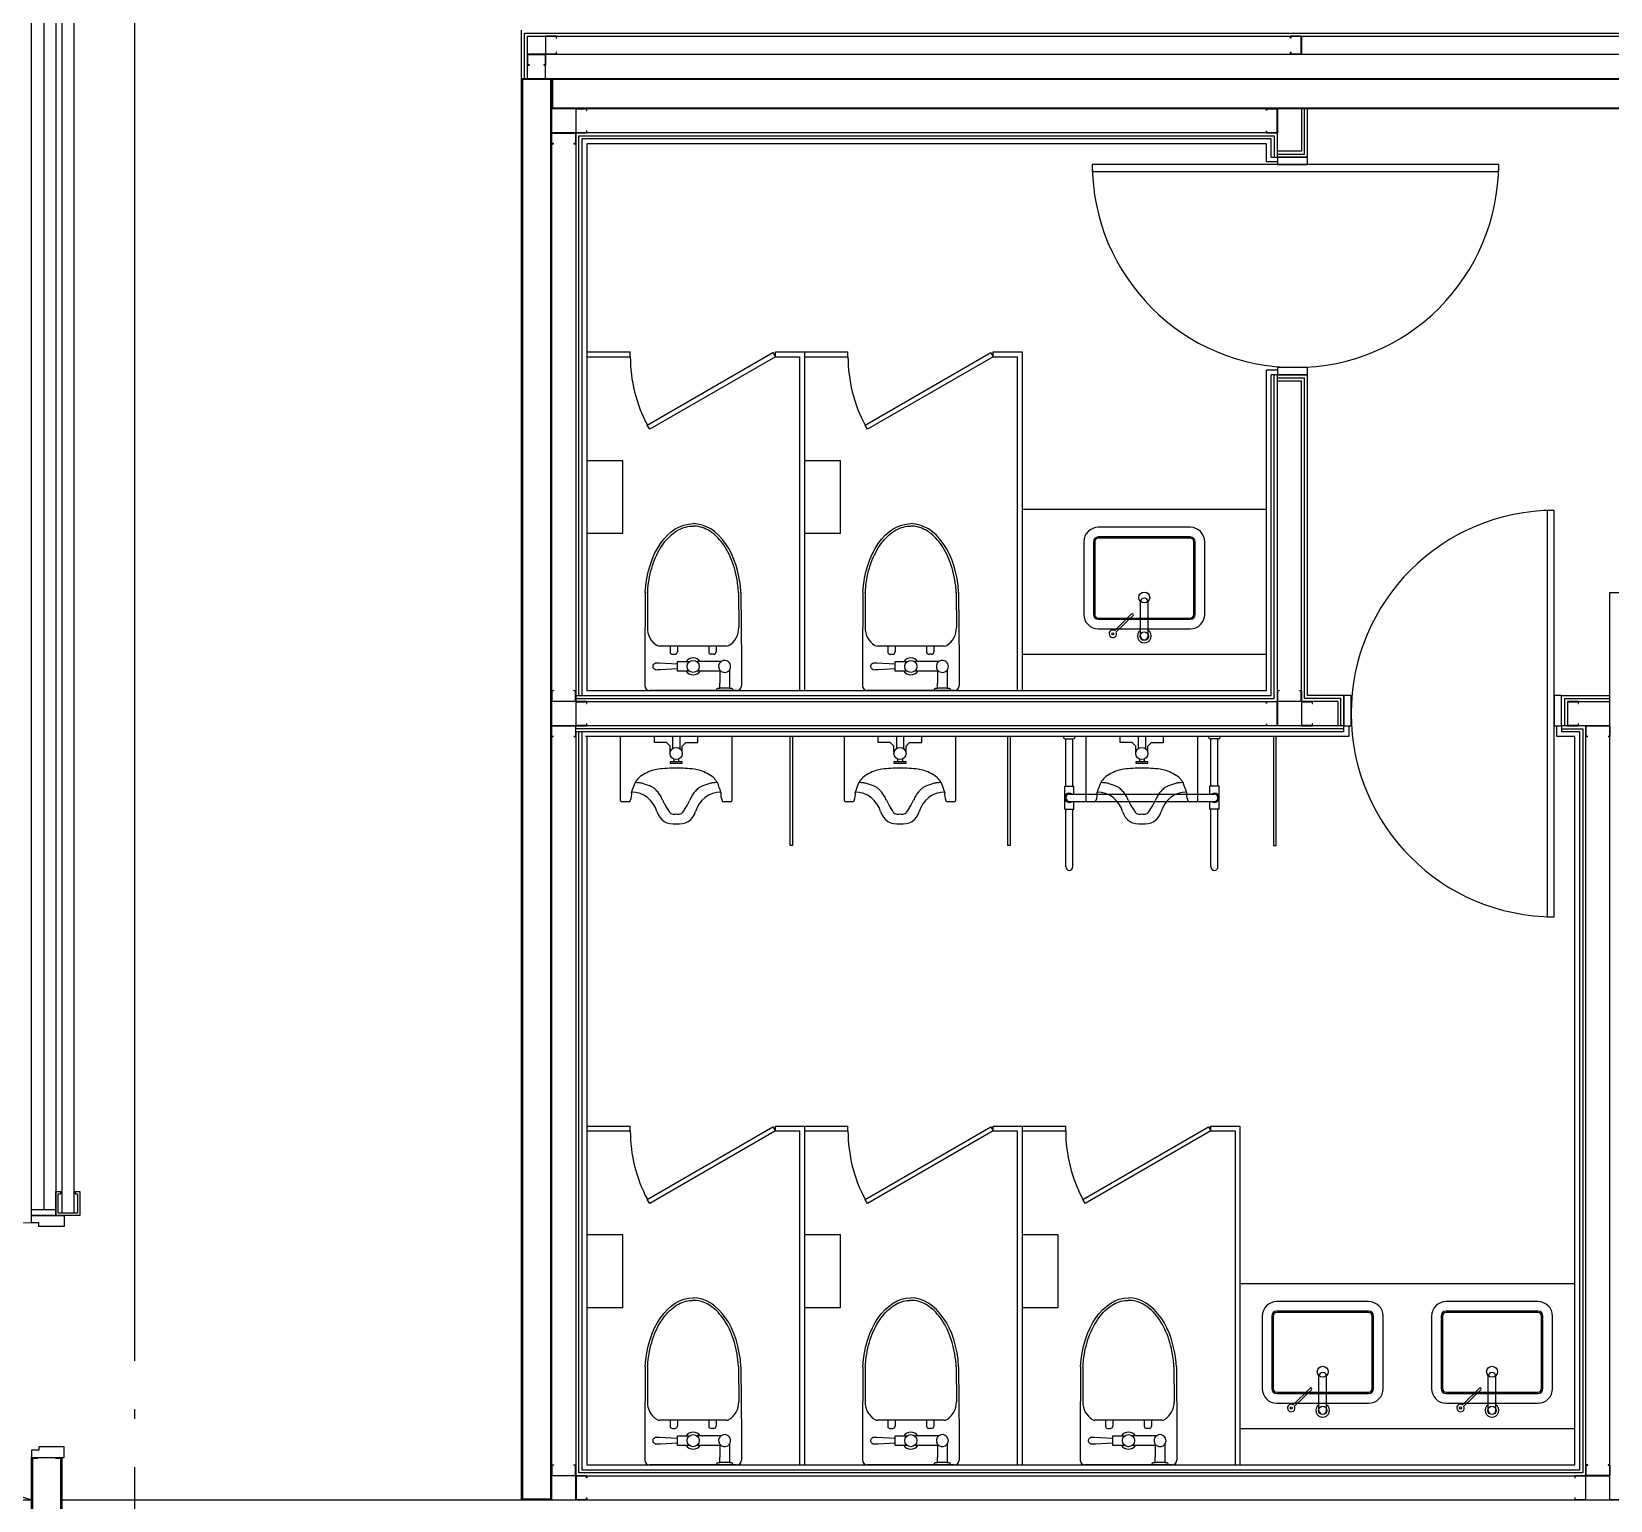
# Model space of a CAD drawing. Header units: millimetres. Extents: x -168200 to 672800, y -7409 to 118800.
# Drawn here: x 259275 to 265802, y 56323 to 62394 of the extents above; entities that cross this region are included whole.
import ezdxf

# ---------------------------------------------------------------- set-up
doc = ezdxf.new("R2010")
doc.units = ezdxf.units.MM
doc.header["$LTSCALE"] = 200
doc.linetypes.add('CEN-GAUN', pattern=[32.2, 30, -1, 0.2, -1])
doc.layers.add('1 BA', color=9, linetype='Continuous')
doc.layers.add('1 CEN', color=15, linetype='CEN-GAUN')

msp = doc.modelspace()

# ---------------------------------------------------------------- linework, layer by layer
at = {"layer": '1 BA'}
for p, q in [((259275, 57500), (259275, 65400)), ((259325, 65350), (259325, 57525)), ((259375, 65400), (259375, 57500)), ((259400, 65385), (259400, 57515)), ((259450, 65385), (259450, 57515)), ((261300, 62200), (261300, 62400)), ((261312.5, 62200), (261312.5, 62387.5)), ((261312.5, 62387.5), (267267.5, 62387.5)), ((261325, 62200), (261325, 62375)), ((261325, 62375), (267255, 62375)), ((261300, 56325), (261300, 62200)), ((261300, 62200), (261425, 62200)), ((261421, 62196), (261304, 62196)), ((261304, 62196), (261304, 56329)), ((261421, 56329), (261421, 62196)), ((261425, 62075), (261425, 62200)), ((261425, 62200), (268075, 62200)), ((261425, 62200), (261425, 56325)), ((261425, 62137.5), (261429, 62137.5)), ((261429, 62137.5), (261425, 62137.5)), ((268071, 62196), (261429, 62196)), ((261429, 62196), (261429, 62137.5)), ((261429, 62137.5), (261429, 62079)), ((268075, 62075), (261425, 62075)), ((261429, 62079), (268071, 62079)), ((264525, 62075), (264525, 61900)), ((264537.5, 61887.5), (264537.5, 62075)), ((264550, 61875), (264550, 62075)), ((264425, 61975), (261525, 61975)), ((261525, 61975), (261525, 59625)), ((261537.5, 59650), (261537.5, 61962.5)), ((261537.5, 61962.5), (264412.5, 61962.5)), ((264400, 61950), (261550, 61950)), ((261550, 61950), (261550, 59650)), ((264400, 61875), (264400, 61950)), ((264412.5, 61962.5), (264412.5, 61875)), ((264425, 61875), (264425, 61975)), ((264380, 61930), (261570, 61930)), ((261570, 61930), (261570, 59670)), ((264380, 61855), (264380, 61930)), ((264525, 61900), (264425, 61900)), ((264425, 61887.5), (264537.5, 61887.5)), ((265340, 61845), (263660, 61845)), ((263660, 61845), (263660, 61815)), ((263660, 61815), (265340, 61815)), ((264425, 61855), (264380, 61855)), ((264400, 61875), (264550, 61875)), ((264425, 61875), (264425, 61845)), ((264550, 61875), (264425, 61875)), ((264425, 61845), (264550, 61845)), ((264550, 61845), (264550, 61875)), ((265340, 61815), (265340, 61845)), ((261570, 61070), (261750, 61070)), ((261570, 61050), (261750, 61050)), ((261750, 61050), (261750, 61070)), ((261820.4, 60767.3), (262340, 61067.3)), ((262350, 61050), (261830.4, 60750)), ((262340, 61067.3), (262350, 61050)), ((262350, 61050), (262350, 61070)), ((262350, 61070), (262470, 61070)), ((262350, 61050), (262450, 61050)), ((262450, 61050), (262450, 59670)), ((262450, 61050), (262450, 59670)), ((262470, 61070), (262470, 59670)), ((262470, 61070), (262650, 61070)), ((262470, 61050), (262470, 59670)), ((262470, 61050), (262650, 61050)), ((262650, 61050), (262650, 61070)), ((262720.4, 60767.3), (263240, 61067.3)), ((263250, 61050), (262730.4, 60750)), ((263240, 61067.3), (263250, 61050)), ((263250, 61050), (263250, 61070)), ((263250, 61070), (263370, 61070)), ((263250, 61050), (263350, 61050)), ((263350, 61050), (263350, 59670)), ((263370, 61070), (263370, 59670)), ((264380, 59670), (264380, 60995)), ((264425, 60995), (264380, 60995)), ((264550, 60975), (264400, 60975)), ((264400, 59650), (264400, 60975)), ((264412.5, 59637.5), (264412.5, 60975)), ((264425, 61005), (264425, 60975)), ((264550, 61005), (264425, 61005)), ((264425, 60975), (264550, 60975)), ((264425, 59625), (264425, 60975)), ((264425, 60962.5), (264537.5, 60962.5)), ((264537.5, 59637.5), (264537.5, 60962.5)), ((264550, 60975), (264550, 61005)), ((264550, 59650), (264550, 60975)), ((264425, 60950), (264525, 60950)), ((264525, 59625), (264525, 60950)), ((261830.4, 60750), (261820.4, 60767.3)), ((262730.4, 60750), (262720.4, 60767.3)), ((261719, 60620), (261570, 60620)), ((261719, 60320), (261719, 60620)), ((262619, 60620), (262470, 60620)), ((262619, 60320), (262619, 60620)), ((263370, 60420), (264380, 60420)), ((265570, 60415), (265540, 60415)), ((265540, 60415), (265540, 58735)), ((265570, 58735), (265570, 60415)), ((261570, 60320), (261719, 60320)), ((262470, 60320), (262619, 60320)), ((264065, 60345), (263685, 60345)), ((263625, 60285), (263625, 59985)), ((263665, 60285), (263665, 59985)), ((263670, 60285), (263670, 59985)), ((264065, 60305), (263685, 60305)), ((264065, 60300), (263685, 60300)), ((264080, 59985), (264080, 60285)), ((264085, 59985), (264085, 60285)), ((264125, 59985), (264125, 60285)), ((261811.6, 60075), (261809.6, 59788)), ((261821.6, 60074.9), (261820.8, 59930.4)), ((262197.6, 60074.9), (262198.4, 59930.4)), ((262207.6, 60075), (262209.6, 59788)), ((262711.6, 60075), (262709.6, 59788)), ((262721.6, 60074.9), (262720.8, 59930.4)), ((263097.6, 60074.9), (263098.4, 59930.4)), ((263107.6, 60075), (263109.6, 59788)), ((265800, 56325), (265800, 60075)), ((265800, 60075), (265925, 60075)), ((263752.8, 59918.5), (263822.8, 59986.6)), ((263859.4, 59895), (263859.4, 60036.3)), ((263890.6, 59895), (263890.6, 60036.3)), ((263685, 59970), (264065, 59970)), ((263685, 59965), (264065, 59965)), ((263685, 59925), (264065, 59925)), ((263758.8, 59912.4), (263828.8, 59980.4)), ((262147.8, 59854), (261872.2, 59854)), ((261914.6, 59854), (261914.6, 59830.3)), ((261944.6, 59854), (261944.6, 59830.3)), ((262074.6, 59854), (262074.6, 59830.3)), ((262104.6, 59854), (262104.6, 59830.3)), ((263047.8, 59854), (262772.2, 59854)), ((262814.6, 59854), (262814.6, 59830.3)), ((262844.6, 59854), (262844.6, 59830.3)), ((262974.6, 59854), (262974.6, 59830.3)), ((263004.6, 59854), (263004.6, 59830.3)), ((261809.6, 59788), (261809.6, 59690)), ((261924.6, 59820.3), (261934.6, 59820.3)), ((261945, 59750), (261945, 59790)), ((261945, 59790), (261995, 59790)), ((262125, 59790), (262025, 59790)), ((262094.6, 59820.3), (262084.6, 59820.3)), ((262209.6, 59788), (262209.6, 59690)), ((262709.6, 59788), (262709.6, 59690)), ((262824.6, 59820.3), (262834.6, 59820.3)), ((262845, 59750), (262845, 59790)), ((262845, 59790), (262895, 59790)), ((263025, 59790), (262925, 59790)), ((262994.6, 59820.3), (262984.6, 59820.3)), ((263109.6, 59788), (263109.6, 59690)), ((263370, 59820), (264380, 59820)), ((261844.1, 59771), (261844.4, 59773.2)), ((261844.1, 59770), (261844.1, 59771)), ((261844.1, 59769), (261844.1, 59770)), ((261844.4, 59766.8), (261844.1, 59769)), ((261844.4, 59773.2), (261845.3, 59775.8)), ((261845.3, 59764.2), (261844.4, 59766.8)), ((261845.3, 59775.8), (261847, 59778.9)), ((261847, 59761.1), (261845.3, 59764.2)), ((261847, 59778.9), (261850, 59781.9)), ((261850, 59758.1), (261847, 59761.1)), ((261850, 59781.9), (261854, 59784.1)), ((261854, 59755.9), (261850, 59758.1)), ((261854, 59784.1), (261858.3, 59785)), ((261858.3, 59755), (261854, 59755.9)), ((261858.3, 59785), (261862.6, 59784.8)), ((261862.6, 59755.2), (261858.3, 59755)), ((261862.6, 59784.8), (261866.2, 59784.6)), ((261866.2, 59755.4), (261862.6, 59755.2)), ((261866.2, 59784.6), (261869.2, 59784.5)), ((261869.2, 59755.5), (261866.2, 59755.4)), ((261869.2, 59784.5), (261945, 59780)), ((261874.4, 59755.8), (261869.2, 59755.5)), ((261945, 59760), (261874.4, 59755.8)), ((261995, 59750), (261945, 59750)), ((262125, 59750), (262025, 59750)), ((262120, 59755), (262120, 59701.3)), ((262160, 59755), (262160, 59680)), ((262744.1, 59771), (262744.4, 59773.2)), ((262744.1, 59770), (262744.1, 59771)), ((262744.1, 59769), (262744.1, 59770)), ((262744.4, 59766.8), (262744.1, 59769)), ((262744.4, 59773.2), (262745.3, 59775.8)), ((262745.3, 59764.2), (262744.4, 59766.8)), ((262745.3, 59775.8), (262747, 59778.9)), ((262747, 59761.1), (262745.3, 59764.2)), ((262747, 59778.9), (262750, 59781.9)), ((262750, 59758.1), (262747, 59761.1)), ((262750, 59781.9), (262754, 59784.1)), ((262754, 59755.9), (262750, 59758.1)), ((262754, 59784.1), (262758.3, 59785)), ((262758.3, 59755), (262754, 59755.9)), ((262758.3, 59785), (262762.6, 59784.8)), ((262762.6, 59755.2), (262758.3, 59755)), ((262762.6, 59784.8), (262766.2, 59784.6)), ((262766.2, 59755.4), (262762.6, 59755.2)), ((262766.2, 59784.6), (262769.2, 59784.5)), ((262769.2, 59755.5), (262766.2, 59755.4)), ((262769.2, 59784.5), (262845, 59780)), ((262774.4, 59755.8), (262769.2, 59755.5)), ((262845, 59760), (262774.4, 59755.8)), ((262895, 59750), (262845, 59750)), ((263025, 59750), (262925, 59750)), ((263020, 59755), (263020, 59701.3)), ((263060, 59755), (263060, 59680)), ((261570, 59670), (264380, 59670)), ((262189.6, 59670), (261829.6, 59670)), ((262105, 59670), (262110, 59680)), ((262110, 59680), (262120, 59680)), ((262120, 59680), (262120, 59701.3)), ((262160, 59680), (262120, 59680)), ((262160, 59680), (262170, 59680)), ((262170, 59680), (262175, 59670)), ((263089.6, 59670), (262729.6, 59670)), ((263005, 59670), (263010, 59680)), ((263010, 59680), (263020, 59680)), ((263020, 59680), (263020, 59701.3)), ((263060, 59680), (263020, 59680)), ((263060, 59680), (263070, 59680)), ((263070, 59680), (263075, 59670)), ((261525, 59650), (264400, 59650)), ((261525, 59637.5), (264412.5, 59637.5)), ((261525, 59625), (264425, 59625)), ((264675, 59625), (264525, 59625)), ((264687.5, 59637.5), (264537.5, 59637.5)), ((264700, 59650), (264550, 59650)), ((264675, 59625), (264675, 59525)), ((264687.5, 59525), (264687.5, 59637.5)), ((264730, 59650), (264700, 59650)), ((264700, 59650), (264700, 59525)), ((264700, 59500), (264700, 59650)), ((264730, 59525), (264730, 59650)), ((265600, 59650), (265570, 59650)), ((265570, 59650), (265570, 59525)), ((265600, 59650), (265800, 59650)), ((265600, 59525), (265600, 59650)), ((265612.5, 59637.5), (265800, 59637.5)), ((265612.5, 59637.5), (265612.5, 59525)), ((265625, 59625), (265800, 59625)), ((265625, 59625), (265625, 59525)), ((264700, 59525), (261525, 59525)), ((264700, 59512.5), (261525, 59512.5)), ((264700, 59500), (261525, 59500)), ((261525, 59500), (261525, 56425)), ((261537.5, 56437.5), (261537.5, 59500)), ((261550, 59500), (261550, 56450)), ((264720, 59480), (261565, 59480)), ((261570, 59480), (261570, 56470)), ((261710, 59215), (261710, 59480)), ((261850, 59455), (261850, 59480)), ((261925, 59480), (261925, 59430)), ((261955, 59480), (261955, 59430)), ((262030, 59455), (262030, 59480)), ((262170, 59480), (262170, 59215)), ((262410.4, 59030), (262410.4, 59480)), ((262410.4, 59030), (262410.4, 59480)), ((262420.4, 59480), (262420.4, 59030)), ((262420.4, 59480), (262420.4, 59030)), ((262635, 59215), (262635, 59480)), ((262775, 59455), (262775, 59480)), ((262850, 59480), (262850, 59430)), ((262880, 59480), (262880, 59430)), ((262955, 59455), (262955, 59480)), ((263095, 59480), (263095, 59215)), ((263310.4, 59030), (263310.4, 59480)), ((263320.4, 59480), (263320.4, 59030)), ((263540.8, 59478.1), (263540.8, 59480)), ((263548.4, 59470.5), (263581.6, 59470.5)), ((263550.3, 59274.6), (263550.3, 59470.5)), ((263579.7, 59274.6), (263579.7, 59470.5)), ((263589.2, 59478.1), (263589.2, 59480)), ((263635, 59215), (263635, 59480)), ((263775, 59455), (263775, 59480)), ((263850, 59480), (263850, 59430)), ((263880, 59480), (263880, 59430)), ((263955, 59455), (263955, 59480)), ((264095, 59480), (264095, 59215)), ((264140.8, 59478.1), (264140.8, 59480)), ((264181.6, 59470.5), (264148.4, 59470.5)), ((264150.3, 59274.6), (264150.3, 59470.5)), ((264179.7, 59274.6), (264179.7, 59470.5)), ((264189.2, 59478.1), (264189.2, 59480)), ((264419.6, 59480), (264409.6, 59480)), ((264409.6, 59480), (264409.6, 59030)), ((264419.6, 59030), (264419.6, 59480)), ((264700, 59525), (264730, 59525)), ((264720, 59525), (264720, 59480)), ((265570, 59525), (265600, 59525)), ((265580, 59480), (265580, 59525)), ((265655, 59480), (265580, 59480)), ((265600, 59525), (265600, 59500)), ((265700, 59525), (265600, 59525)), ((265600, 59512.5), (265687.5, 59512.5)), ((265675, 59500), (265600, 59500)), ((265655, 56470), (265655, 59480)), ((265675, 56450), (265675, 59500)), ((265687.5, 59512.5), (265687.5, 56437.5)), ((265700, 56425), (265700, 59525)), ((261900, 59455), (261850, 59455)), ((261915, 59440), (261900, 59455)), ((261915, 59415), (261915, 59440)), ((261965, 59440), (261980, 59455)), ((261965, 59415), (261965, 59440)), ((261980, 59455), (262030, 59455)), ((262825, 59455), (262775, 59455)), ((262840, 59440), (262825, 59455)), ((262840, 59415), (262840, 59440)), ((262890, 59440), (262905, 59455)), ((262890, 59415), (262890, 59440)), ((262905, 59455), (262955, 59455)), ((263825, 59455), (263775, 59455)), ((263840, 59440), (263825, 59455)), ((263840, 59415), (263840, 59440)), ((263890, 59440), (263905, 59455)), ((263890, 59415), (263890, 59440)), ((263905, 59455), (263955, 59455)), ((261965, 59375), (261915, 59375)), ((261915, 59375), (261915, 59370)), ((261915, 59370), (261965, 59370)), ((261930, 59385), (261930, 59375)), ((261950, 59385), (261950, 59375)), ((261965, 59370), (261965, 59375)), ((262890, 59375), (262840, 59375)), ((262840, 59375), (262840, 59370)), ((262840, 59370), (262890, 59370)), ((262855, 59385), (262855, 59375)), ((262875, 59385), (262875, 59375)), ((262890, 59370), (262890, 59375)), ((263890, 59375), (263840, 59375)), ((263840, 59375), (263840, 59370)), ((263840, 59370), (263890, 59370)), ((263855, 59385), (263855, 59375)), ((263875, 59385), (263875, 59375)), ((263890, 59370), (263890, 59375)), ((263546, 59179.5), (263546, 59274.6)), ((263546, 59274.6), (263584, 59274.6)), ((263584, 59241.8), (263584, 59274.6)), ((264146, 59241.8), (264146, 59274.6)), ((264184, 59274.6), (264146, 59274.6)), ((264184, 59179.5), (264184, 59274.6)), ((261745, 59210), (261715, 59210)), ((262165, 59210), (262135, 59210)), ((262670, 59210), (262640, 59210)), ((263090, 59210), (263060, 59210)), ((263565, 59241.8), (264165, 59241.8)), ((263565, 59212.3), (264165, 59212.3)), ((263584, 59179.5), (263584, 59212.3)), ((263670, 59210), (263640, 59210)), ((264090, 59210), (264060, 59210)), ((264146, 59179.5), (264146, 59212.3)), ((263546, 59179.5), (263584, 59179.5)), ((263550.3, 58941.8), (263550.3, 59179.5)), ((263579.7, 58941.8), (263579.7, 59179.5)), ((264184, 59179.5), (264146, 59179.5)), ((264150.3, 58941.8), (264150.3, 59179.5)), ((264179.7, 58941.8), (264179.7, 59179.5)), ((262420.4, 59030), (262410.4, 59030)), ((262420.4, 59030), (262410.4, 59030)), ((263320.4, 59030), (263310.4, 59030)), ((264409.6, 59030), (264419.6, 59030)), ((265540, 58735), (265570, 58735)), ((261570, 57870), (261750, 57870)), ((261570, 57850), (261750, 57850)), ((261750, 57850), (261750, 57870)), ((261820.4, 57567.3), (262340, 57867.3)), ((262350, 57850), (261830.4, 57550)), ((262340, 57867.3), (262350, 57850)), ((262350, 57850), (262350, 57870)), ((262350, 57870), (262470, 57870)), ((262350, 57850), (262450, 57850)), ((262450, 57850), (262450, 56470)), ((262450, 57850), (262450, 56470)), ((262470, 57870), (262650, 57870)), ((262470, 57870), (262470, 56470)), ((262470, 57850), (262470, 56470)), ((262470, 57850), (262650, 57850)), ((262650, 57850), (262650, 57870)), ((262720.4, 57567.3), (263240, 57867.3)), ((263250, 57850), (262730.4, 57550)), ((263240, 57867.3), (263250, 57850)), ((263250, 57850), (263250, 57870)), ((263250, 57870), (263370, 57870)), ((263250, 57850), (263350, 57850)), ((263350, 57850), (263350, 56470)), ((263350, 57850), (263350, 56470)), ((263370, 57870), (263370, 56470)), ((263370, 57870), (263550, 57870)), ((263370, 57850), (263370, 56470)), ((263370, 57850), (263550, 57850)), ((263550, 57850), (263550, 57870)), ((263620.4, 57567.3), (264140, 57867.3)), ((264150, 57850), (263630.4, 57550)), ((264140, 57867.3), (264150, 57850)), ((264150, 57850), (264150, 57870)), ((264150, 57870), (264270, 57870)), ((264150, 57850), (264250, 57850)), ((264250, 57850), (264250, 56470)), ((264270, 57870), (264270, 56470)), ((259275, 57525), (259375, 57525)), ((259275, 57500), (259275, 57525)), ((259375, 57525), (259375, 57500)), ((261830.4, 57550), (261820.4, 57567.3)), ((262730.4, 57550), (262720.4, 57567.3)), ((263630.4, 57550), (263620.4, 57567.3)), ((259275, 57470), (259275, 57500)), ((259275, 57500), (259410, 57500)), ((259375, 57500), (259275, 57500)), ((259375, 57500), (259275, 57500)), ((259305, 57470), (259275, 57470)), ((259305, 57455), (259305, 57470)), ((259410, 57455), (259305, 57455)), ((259410, 57500), (259410, 57455)), ((259410, 57455), (259410, 57455)), ((259410, 57455), (259410, 57455)), ((261719, 57420), (261570, 57420)), ((261719, 57120), (261719, 57420)), ((262619, 57420), (262470, 57420)), ((262619, 57120), (262619, 57420)), ((263519, 57420), (263370, 57420)), ((263519, 57120), (263519, 57420)), ((264270, 57220), (265655, 57220)), ((261570, 57120), (261719, 57120)), ((262470, 57120), (262619, 57120)), ((263370, 57120), (263519, 57120)), ((264802.5, 57145), (264422.5, 57145)), ((265502.5, 57145), (265122.5, 57145)), ((264362.5, 57085), (264362.5, 56785)), ((264402.5, 57085), (264402.5, 56785)), ((264407.5, 57085), (264407.5, 56785)), ((264802.5, 57105), (264422.5, 57105)), ((264802.5, 57100), (264422.5, 57100)), ((264817.5, 56785), (264817.5, 57085)), ((264822.5, 56785), (264822.5, 57085)), ((264862.5, 56785), (264862.5, 57085)), ((265062.5, 57085), (265062.5, 56785)), ((265102.5, 57085), (265102.5, 56785)), ((265107.5, 57085), (265107.5, 56785)), ((265502.5, 57105), (265122.5, 57105)), ((265502.5, 57100), (265122.5, 57100)), ((265517.5, 56785), (265517.5, 57085)), ((265522.5, 56785), (265522.5, 57085)), ((265562.5, 56785), (265562.5, 57085)), ((261811.6, 56875), (261809.6, 56588)), ((261821.6, 56874.9), (261820.8, 56730.4)), ((262197.6, 56874.9), (262198.4, 56730.4)), ((262207.6, 56875), (262209.6, 56588)), ((262711.6, 56875), (262709.6, 56588)), ((262721.6, 56874.9), (262720.8, 56730.4)), ((263097.6, 56874.9), (263098.4, 56730.4)), ((263107.6, 56875), (263109.6, 56588)), ((263611.6, 56875), (263609.6, 56588)), ((263621.6, 56874.9), (263620.8, 56730.4)), ((263997.6, 56874.9), (263998.4, 56730.4)), ((264007.6, 56875), (264009.6, 56588)), ((264490.3, 56718.5), (264560.3, 56786.6)), ((264596.9, 56695), (264596.9, 56836.3)), ((264628.1, 56695), (264628.1, 56836.3)), ((265190.3, 56718.5), (265260.3, 56786.6)), ((265296.9, 56695), (265296.9, 56836.3)), ((265328.1, 56695), (265328.1, 56836.3)), ((264422.5, 56770), (264802.5, 56770)), ((264422.5, 56765), (264802.5, 56765)), ((264422.5, 56725), (264802.5, 56725)), ((264496.3, 56712.4), (264566.3, 56780.4)), ((265122.5, 56770), (265502.5, 56770)), ((265122.5, 56765), (265502.5, 56765)), ((265122.5, 56725), (265502.5, 56725)), ((265196.3, 56712.4), (265266.3, 56780.4)), ((262147.8, 56654), (261872.2, 56654)), ((261914.6, 56654), (261914.6, 56630.3)), ((261924.6, 56620.3), (261934.6, 56620.3)), ((261944.6, 56654), (261944.6, 56630.3)), ((261945, 56550), (261945, 56590)), ((261945, 56590), (261995, 56590)), ((262125, 56590), (262025, 56590)), ((262074.6, 56654), (262074.6, 56630.3)), ((262094.6, 56620.3), (262084.6, 56620.3)), ((262104.6, 56654), (262104.6, 56630.3)), ((263047.8, 56654), (262772.2, 56654)), ((262814.6, 56654), (262814.6, 56630.3)), ((262824.6, 56620.3), (262834.6, 56620.3)), ((262844.6, 56654), (262844.6, 56630.3)), ((262845, 56550), (262845, 56590)), ((262845, 56590), (262895, 56590)), ((263025, 56590), (262925, 56590)), ((262974.6, 56654), (262974.6, 56630.3)), ((262994.6, 56620.3), (262984.6, 56620.3)), ((263004.6, 56654), (263004.6, 56630.3)), ((263947.8, 56654), (263672.2, 56654)), ((263714.6, 56654), (263714.6, 56630.3)), ((263724.6, 56620.3), (263734.6, 56620.3)), ((263744.6, 56654), (263744.6, 56630.3)), ((263745, 56550), (263745, 56590)), ((263745, 56590), (263795, 56590)), ((263925, 56590), (263825, 56590)), ((263874.6, 56654), (263874.6, 56630.3)), ((263894.6, 56620.3), (263884.6, 56620.3)), ((263904.6, 56654), (263904.6, 56630.3)), ((264270, 56620), (265655, 56620)), ((259305, 56530), (259275, 56530)), ((259275, 56530), (259275, 56500)), ((259410, 56545), (259305, 56545)), ((259305, 56545), (259305, 56530)), ((259410, 56500), (259410, 56545)), ((259410, 56545), (259410, 56545)), ((259410, 56545), (259410, 56545)), ((261809.6, 56588), (261809.6, 56490)), ((261844.1, 56571), (261844.4, 56573.2)), ((261844.1, 56570), (261844.1, 56571)), ((261844.1, 56569), (261844.1, 56570)), ((261844.4, 56566.8), (261844.1, 56569)), ((261844.4, 56573.2), (261845.3, 56575.8)), ((261845.3, 56564.2), (261844.4, 56566.8)), ((261845.3, 56575.8), (261847, 56578.9)), ((261847, 56561.1), (261845.3, 56564.2)), ((261847, 56578.9), (261850, 56581.9)), ((261850, 56558.1), (261847, 56561.1)), ((261850, 56581.9), (261854, 56584.1)), ((261854, 56555.9), (261850, 56558.1)), ((261854, 56584.1), (261858.3, 56585)), ((261858.3, 56555), (261854, 56555.9)), ((261858.3, 56585), (261862.6, 56584.8)), ((261862.6, 56555.2), (261858.3, 56555)), ((261862.6, 56584.8), (261866.2, 56584.6)), ((261866.2, 56555.4), (261862.6, 56555.2)), ((261866.2, 56584.6), (261869.2, 56584.5)), ((261869.2, 56555.5), (261866.2, 56555.4)), ((261869.2, 56584.5), (261945, 56580)), ((261874.4, 56555.8), (261869.2, 56555.5)), ((261945, 56560), (261874.4, 56555.8)), ((261995, 56550), (261945, 56550)), ((262125, 56550), (262025, 56550)), ((262120, 56555), (262120, 56501.3)), ((262160, 56555), (262160, 56480)), ((262209.6, 56588), (262209.6, 56490)), ((262709.6, 56588), (262709.6, 56490)), ((262744.1, 56571), (262744.4, 56573.2)), ((262744.1, 56570), (262744.1, 56571)), ((262744.1, 56569), (262744.1, 56570)), ((262744.4, 56566.8), (262744.1, 56569)), ((262744.4, 56573.2), (262745.3, 56575.8)), ((262745.3, 56564.2), (262744.4, 56566.8)), ((262745.3, 56575.8), (262747, 56578.9)), ((262747, 56561.1), (262745.3, 56564.2)), ((262747, 56578.9), (262750, 56581.9)), ((262750, 56558.1), (262747, 56561.1)), ((262750, 56581.9), (262754, 56584.1)), ((262754, 56555.9), (262750, 56558.1)), ((262754, 56584.1), (262758.3, 56585)), ((262758.3, 56555), (262754, 56555.9)), ((262758.3, 56585), (262762.6, 56584.8)), ((262762.6, 56555.2), (262758.3, 56555)), ((262762.6, 56584.8), (262766.2, 56584.6)), ((262766.2, 56555.4), (262762.6, 56555.2)), ((262766.2, 56584.6), (262769.2, 56584.5)), ((262769.2, 56555.5), (262766.2, 56555.4)), ((262769.2, 56584.5), (262845, 56580)), ((262774.4, 56555.8), (262769.2, 56555.5)), ((262845, 56560), (262774.4, 56555.8)), ((262895, 56550), (262845, 56550)), ((263025, 56550), (262925, 56550)), ((263020, 56555), (263020, 56501.3)), ((263060, 56555), (263060, 56480)), ((263109.6, 56588), (263109.6, 56490)), ((263609.6, 56588), (263609.6, 56490)), ((263644.1, 56571), (263644.4, 56573.2)), ((263644.1, 56570), (263644.1, 56571)), ((263644.1, 56569), (263644.1, 56570)), ((263644.4, 56566.8), (263644.1, 56569)), ((263644.4, 56573.2), (263645.3, 56575.8)), ((263645.3, 56564.2), (263644.4, 56566.8)), ((263645.3, 56575.8), (263647, 56578.9)), ((263647, 56561.1), (263645.3, 56564.2)), ((263647, 56578.9), (263650, 56581.9)), ((263650, 56558.1), (263647, 56561.1)), ((263650, 56581.9), (263654, 56584.1)), ((263654, 56555.9), (263650, 56558.1)), ((263654, 56584.1), (263658.3, 56585)), ((263658.3, 56555), (263654, 56555.9)), ((263658.3, 56585), (263662.6, 56584.8)), ((263662.6, 56555.2), (263658.3, 56555)), ((263662.6, 56584.8), (263666.2, 56584.6)), ((263666.2, 56555.4), (263662.6, 56555.2)), ((263666.2, 56584.6), (263669.2, 56584.5)), ((263669.2, 56555.5), (263666.2, 56555.4)), ((263669.2, 56584.5), (263745, 56580)), ((263674.4, 56555.8), (263669.2, 56555.5)), ((263745, 56560), (263674.4, 56555.8)), ((263795, 56550), (263745, 56550)), ((263925, 56550), (263825, 56550)), ((263920, 56555), (263920, 56501.3)), ((263960, 56555), (263960, 56480)), ((264009.6, 56588), (264009.6, 56490)), ((259275, 56500), (259410, 56500)), ((259275, 56500), (259400, 56500)), ((259275, 42600), (259275, 56500)), ((259300, 56496), (259279, 56496)), ((259279, 56496), (259279, 42604)), ((259300, 56500), (259300, 56496)), ((259375, 56496), (259375, 56500)), ((259396, 56496), (259375, 56496)), ((259396, 42604), (259396, 56496)), ((259400, 56500), (259400, 42600)), ((261570, 56470), (265655, 56470)), ((262189.6, 56470), (261829.6, 56470)), ((262105, 56470), (262110, 56480)), ((262110, 56480), (262120, 56480)), ((262120, 56480), (262120, 56501.3)), ((262160, 56480), (262120, 56480)), ((262160, 56480), (262170, 56480)), ((262170, 56480), (262175, 56470)), ((263089.6, 56470), (262729.6, 56470)), ((263005, 56470), (263010, 56480)), ((263010, 56480), (263020, 56480)), ((263020, 56480), (263020, 56501.3)), ((263060, 56480), (263020, 56480)), ((263060, 56480), (263070, 56480)), ((263070, 56480), (263075, 56470)), ((263989.6, 56470), (263629.6, 56470)), ((263905, 56470), (263910, 56480)), ((263910, 56480), (263920, 56480)), ((263920, 56480), (263920, 56501.3)), ((263960, 56480), (263920, 56480)), ((263960, 56480), (263970, 56480)), ((263970, 56480), (263975, 56470)), ((261525, 56425), (265700, 56425)), ((265687.5, 56437.5), (261537.5, 56437.5)), ((261550, 56450), (265675, 56450)), ((261304, 56329), (261362.5, 56329)), ((261362.5, 56325), (261362.5, 56329)), ((261362.5, 56329), (261421, 56329)), ((261362.5, 56329), (261362.5, 56325)), ((253525, 56325), (259275, 56325)), ((259275, 56325), (259275, 56200)), ((259400, 56200), (259400, 56325)), ((259400, 56325), (268200, 56325)), ((261425, 56325), (261300, 56325)), ((265925, 56325), (265800, 56325))]:
    msp.add_line(p, q, dxfattribs=at)
at = {"layer": '1 BA', "ltscale": 0.5}
for p, q in [((259395, 57600), (259395, 57590.4)), ((259455, 57600), (259455, 57590.4))]:
    msp.add_line(p, q, dxfattribs=at)
at = {"layer": '1 BA'}
for points in [[(261444.2, 62367), (261445, 62367), (261445, 62375), (261400, 62375), (261400, 62300), (261445, 62300), (261445, 62308), (261444.2, 62308), (261444.2, 62300.8), (261400.8, 62300.8), (261400.8, 62374.2), (261444.2, 62374.2)], [(264480.8, 62367), (264480, 62367), (264480, 62375), (264525, 62375), (264525, 62300), (264480, 62300), (264480, 62308), (264480.8, 62308), (264480.8, 62300.8), (264524.2, 62300.8), (264524.2, 62374.2), (264480.8, 62374.2)], [(261392, 62255.8), (261392, 62255), (261400, 62255), (261400, 62300), (261325, 62300), (261325, 62255), (261333, 62255), (261333, 62255.8), (261325.8, 62255.8), (261325.8, 62299.2), (261399.2, 62299.2), (261399.2, 62255.8)], [(261569.2, 62067), (261570, 62067), (261570, 62075), (261525, 62075), (261525, 61975), (261570, 61975), (261570, 61983), (261569.2, 61983), (261569.2, 61975.8), (261525.8, 61975.8), (261525.8, 62074.2), (261569.2, 62074.2)], [(264380.8, 62067), (264380, 62067), (264380, 62075), (264425, 62075), (264425, 61975), (264380, 61975), (264380, 61983), (264380.8, 61983), (264380.8, 61975.8), (264424.2, 61975.8), (264424.2, 62074.2), (264380.8, 62074.2)], [(261517, 61930.8), (261517, 61930), (261525, 61930), (261525, 61975), (261425, 61975), (261425, 61930), (261433, 61930), (261433, 61930.8), (261425.8, 61930.8), (261425.8, 61974.2), (261524.2, 61974.2), (261524.2, 61930.8)], [(261517, 59669.2), (261517, 59670), (261525, 59670), (261525, 59625), (261425, 59625), (261425, 59670), (261433, 59670), (261433, 59669.2), (261425.8, 59669.2), (261425.8, 59625.8), (261524.2, 59625.8), (261524.2, 59669.2)], [(264517, 59669.2), (264517, 59670), (264525, 59670), (264525, 59625), (264425, 59625), (264425, 59670), (264433, 59670), (264433, 59669.2), (264425.8, 59669.2), (264425.8, 59625.8), (264524.2, 59625.8), (264524.2, 59669.2)], [(261569.2, 59617), (261570, 59617), (261570, 59625), (261525, 59625), (261525, 59525), (261570, 59525), (261570, 59533), (261569.2, 59533), (261569.2, 59525.8), (261525.8, 59525.8), (261525.8, 59624.2), (261569.2, 59624.2)], [(264380.8, 59617), (264380, 59617), (264380, 59625), (264425, 59625), (264425, 59525), (264380, 59525), (264380, 59533), (264380.8, 59533), (264380.8, 59525.8), (264424.2, 59525.8), (264424.2, 59624.2), (264380.8, 59624.2)], [(264569.2, 59617), (264570, 59617), (264570, 59625), (264525, 59625), (264525, 59525), (264570, 59525), (264570, 59533), (264569.2, 59533), (264569.2, 59525.8), (264525.8, 59525.8), (264525.8, 59624.2), (264569.2, 59624.2)], [(265669.2, 59617), (265670, 59617), (265670, 59625), (265625, 59625), (265625, 59525), (265670, 59525), (265670, 59533), (265669.2, 59533), (265669.2, 59525.8), (265625.8, 59525.8), (265625.8, 59624.2), (265669.2, 59624.2)], [(261517, 59480.8), (261517, 59480), (261525, 59480), (261525, 59525), (261425, 59525), (261425, 59480), (261433, 59480), (261433, 59480.8), (261425.8, 59480.8), (261425.8, 59524.2), (261524.2, 59524.2), (261524.2, 59480.8)], [(265792, 59480.8), (265792, 59480), (265800, 59480), (265800, 59525), (265700, 59525), (265700, 59480), (265708, 59480), (265708, 59480.8), (265700.8, 59480.8), (265700.8, 59524.2), (265799.2, 59524.2), (265799.2, 59480.8)], [(261517, 56469.2), (261517, 56470), (261525, 56470), (261525, 56425), (261425, 56425), (261425, 56470), (261433, 56470), (261433, 56469.2), (261425.8, 56469.2), (261425.8, 56425.8), (261524.2, 56425.8), (261524.2, 56469.2)], [(265708, 56469.2), (265708, 56470), (265700, 56470), (265700, 56425), (265800, 56425), (265800, 56470), (265792, 56470), (265792, 56469.2), (265799.2, 56469.2), (265799.2, 56425.8), (265700.8, 56425.8), (265700.8, 56469.2)], [(261569.2, 56333), (261570, 56333), (261570, 56325), (261525, 56325), (261525, 56425), (261570, 56425), (261570, 56417), (261569.2, 56417), (261569.2, 56424.2), (261525.8, 56424.2), (261525.8, 56325.8), (261569.2, 56325.8)], [(265655.8, 56333), (265655, 56333), (265655, 56325), (265700, 56325), (265700, 56425), (265655, 56425), (265655, 56417), (265655.8, 56417), (265655.8, 56424.2), (265699.2, 56424.2), (265699.2, 56325.8), (265655.8, 56325.8)]]:
    msp.add_lwpolyline(points, close=True, dxfattribs=at)
msp.add_lwpolyline([(261400, 62200), (261400, 62300), (267180, 62300), (267180, 62200)], dxfattribs=at)
at = {"layer": '1 BA', "ltscale": 0.5}
for points in [[(259455, 57600), (259475, 57600), (259475, 57500), (259375, 57500), (259375, 57600), (259395, 57600)], [(259455, 57590.4), (259465, 57590.4), (259465, 57510), (259385, 57510), (259385, 57590.4), (259395, 57590.4)]]:
    msp.add_lwpolyline(points, dxfattribs=at)
at = {"layer": '1 BA'}
for centre, radius in [((263875, 60055), 22.5), ((263745, 59905), 4.3), ((263875, 59895), 17.5), ((262010, 59770), 25), ((262910, 59770), 25), ((261940, 59410), 25), ((262865, 59410), 25), ((263865, 59410), 25), ((264612.5, 56855), 22.5), ((265312.5, 56855), 22.5), ((264482.5, 56705), 4.3), ((264612.5, 56695), 17.5), ((265182.5, 56705), 4.3), ((265312.5, 56695), 17.5), ((262010, 56570), 25), ((262910, 56570), 25), ((263810, 56570), 25)]:
    msp.add_circle(centre, radius, dxfattribs=at)
for centre, radius, start, end in [((264500.8, 61845.8), 840.8, 180.05479, 269.94521), ((264499.2, 61845.8), 840.8, 270.05479, 359.94521), ((262350.4, 61050), 600.4, 180.00321, 208.07565), ((263250.4, 61050), 600.4, 180.00321, 208.07565), ((265570.8, 59574.2), 840.8, 90.05479, 179.94521), ((263685, 60285), 60, 90, 180), ((264065, 60285), 60, 0, 90), ((263685, 60285), 20, 90, 180), ((263685, 60285), 15, 90, 180), ((264065, 60285), 20, 0, 90), ((264065, 60285), 15, 0, 90), ((263875, 60036.3), 15.6, 0, 180), ((263685, 59985), 60, 180, 270), ((263685, 59985), 20, 180, 270), ((263685, 59985), 15, 180, 270), ((263825.8, 59983.5), 4.3, 314.16055, 134.16055), ((264065, 59985), 60, 270, 0), ((264065, 59985), 20, 270, 0), ((264065, 59985), 15, 270, 0), ((261904.9, 59928.7), 84.1, 178.88523, 238.57433), ((262114.3, 59928.7), 84.1, 301.42567, 1.11477), ((262804.9, 59928.7), 84.1, 178.88523, 238.57433), ((263014.3, 59928.7), 84.1, 301.42567, 1.11477), ((263745, 59905), 15.6, 60.13898, 28.18213), ((263875, 59895), 28.1, 123.74899, 56.25101), ((261871.5, 59874), 20, 238.57433, 270), ((262147.8, 59874), 20, 270, 301.42567), ((262771.5, 59874), 20, 238.57433, 270), ((263047.8, 59874), 20, 270, 301.42567), ((263875, 59895), 15.6, 180, 0), ((261924.6, 59830.3), 10, 180, 270), ((261934.6, 59830.3), 10, 270, 0), ((262010, 59770), 35, 34.8499, 145.1501), ((262084.6, 59830.3), 10, 180, 270), ((262094.6, 59830.3), 10, 270, 0), ((262140, 59770), 25, 61.06284, 323.1301), ((262140, 59770), 25, 323.1301, 61.06284), ((262824.6, 59830.3), 10, 180, 270), ((262834.6, 59830.3), 10, 270, 0), ((262910, 59770), 35, 34.8499, 145.1501), ((262984.6, 59830.3), 10, 180, 270), ((262994.6, 59830.3), 10, 270, 0), ((263040, 59770), 25, 61.06284, 323.1301), ((263040, 59770), 25, 323.1301, 61.06284), ((262010, 59770), 35, 214.8499, 325.1501), ((262910, 59770), 35, 214.8499, 325.1501), ((261829.6, 59690), 20, 180, 270), ((262189.6, 59690), 20, 270, 0), ((262729.6, 59690), 20, 180, 270), ((263089.6, 59690), 20, 270, 0), ((265570.8, 59575.8), 840.8, 180.05479, 269.94521), ((261907.9, 59150.1), 201.6, 109.67258, 127.54834), ((262000, 58604.9), 752.4, 100.33911, 102.28076), ((261944.5, 58717.3), 632.7, 90.40882, 97.21933), ((261935.5, 58717.3), 632.7, 82.78067, 89.59118), ((261880, 58604.9), 752.4, 77.71924, 79.66089), ((261972.1, 59150.1), 201.6, 52.45166, 70.32742), ((262832.9, 59150.1), 201.6, 109.67258, 127.54834), ((262925, 58604.9), 752.4, 100.33911, 102.28076), ((262869.5, 58717.3), 632.7, 90.40882, 97.21933), ((262860.5, 58717.3), 632.7, 82.78067, 89.59118), ((262805, 58604.9), 752.4, 77.71924, 79.66089), ((262897.1, 59150.1), 201.6, 52.45166, 70.32742), ((263832.9, 59150.1), 201.6, 109.67258, 127.54834), ((263925, 58604.9), 752.4, 100.33911, 102.28076), ((263869.5, 58717.3), 632.7, 90.40882, 97.21933), ((263860.5, 58717.3), 632.7, 82.78067, 89.59118), ((263805, 58604.9), 752.4, 77.71924, 79.66089), ((263897.1, 59150.1), 201.6, 52.45166, 70.32742), ((262273.4, 59078.4), 546.1, 157.20233, 161.68558), ((261909.7, 59200.9), 165.7, 138.80345, 147.45676), ((261765.1, 59106.4), 183.7, 81.8699, 88.47836), ((261779.3, 59205.6), 83.4, 72.05908, 81.8699), ((261700.2, 58961.2), 340.4, 66.03751, 72.05908), ((261818.2, 59226.8), 49.7, 50.24461, 66.03751), ((262061.8, 59226.8), 49.7, 113.96249, 129.75539), ((262179.8, 58961.2), 340.4, 107.94092, 113.96249), ((262100.7, 59205.6), 83.4, 98.1301, 107.94092), ((262114.9, 59106.4), 183.7, 91.52164, 98.1301), ((261970.3, 59200.9), 165.7, 32.54324, 41.19655), ((261606.6, 59078.4), 546.1, 18.31442, 22.79767), ((263198.4, 59078.4), 546.1, 157.20233, 161.68558), ((262834.7, 59200.9), 165.7, 138.80345, 147.45676), ((262690.1, 59106.4), 183.7, 81.8699, 88.47836), ((262704.3, 59205.6), 83.4, 72.05908, 81.8699), ((262625.2, 58961.2), 340.4, 66.03751, 72.05908), ((262743.2, 59226.8), 49.7, 50.24461, 66.03751), ((262986.8, 59226.8), 49.7, 113.96249, 129.75539), ((263104.8, 58961.2), 340.4, 107.94092, 113.96249), ((263025.7, 59205.6), 83.4, 98.1301, 107.94092), ((263039.9, 59106.4), 183.7, 91.52164, 98.1301), ((262895.3, 59200.9), 165.7, 32.54324, 41.19655), ((262531.6, 59078.4), 546.1, 18.31442, 22.79767), ((264198.4, 59078.4), 546.1, 157.20233, 161.68558), ((263834.7, 59200.9), 165.7, 138.80345, 147.45676), ((263690.1, 59106.4), 183.7, 81.8699, 88.47836), ((263704.3, 59205.6), 83.4, 72.05908, 81.8699), ((263625.2, 58961.2), 340.4, 66.03751, 72.05908), ((263743.2, 59226.8), 49.7, 50.24461, 66.03751), ((263986.8, 59226.8), 49.7, 113.96249, 129.75539), ((264104.8, 58961.2), 340.4, 107.94092, 113.96249), ((264025.7, 59205.6), 83.4, 98.1301, 107.94092), ((264039.9, 59106.4), 183.7, 91.52164, 98.1301), ((263895.3, 59200.9), 165.7, 32.54324, 41.19655), ((263531.6, 59078.4), 546.1, 18.31442, 22.79767), ((261718.5, 59218.5), 9.24, 202.5, 247.5), ((261741.5, 59218.5), 9.24, 292.5, 337.5), ((261698.2, 59240.3), 57.6, 333.99653, 9.74326), ((261755, 59141.1), 108.9, 15.3921, 90), ((261782.5, 59183.8), 105.6, 39.80557, 50.24461), ((261775.8, 59178.2), 114.3, 29.77404, 39.80557), ((261703.8, 59137.1), 197.2, 24.00611, 29.77404), ((262167.2, 59343.4), 310, 204.00611, 208.60556), ((261712.8, 59343.4), 310, 331.39444, 335.99389), ((262176.2, 59137.1), 197.2, 150.22596, 155.99389), ((262104.2, 59178.2), 114.3, 140.19443, 150.22596), ((262097.5, 59183.8), 105.6, 129.75539, 140.19443), ((262125, 59141.1), 108.9, 90, 164.6079), ((262181.8, 59240.3), 57.6, 170.25674, 206.00347), ((262138.5, 59218.5), 9.24, 202.5, 247.5), ((262161.5, 59218.5), 9.24, 292.5, 337.5), ((262643.5, 59218.5), 9.24, 202.5, 247.5), ((262666.5, 59218.5), 9.24, 292.5, 337.5), ((262623.2, 59240.3), 57.6, 333.99653, 9.74326), ((262680, 59141.1), 108.9, 15.3921, 90), ((262707.5, 59183.8), 105.6, 39.80557, 50.24461), ((262700.8, 59178.2), 114.3, 29.77404, 39.80557), ((262628.8, 59137.1), 197.2, 24.00611, 29.77404), ((263092.2, 59343.4), 310, 204.00611, 208.60556), ((262637.8, 59343.4), 310, 331.39444, 335.99389), ((263101.2, 59137.1), 197.2, 150.22596, 155.99389), ((263029.2, 59178.2), 114.3, 140.19443, 150.22596), ((263022.5, 59183.8), 105.6, 129.75539, 140.19443), ((263050, 59141.1), 108.9, 90, 164.6079), ((263106.8, 59240.3), 57.6, 170.25674, 206.00347), ((263063.5, 59218.5), 9.24, 202.5, 247.5), ((263086.5, 59218.5), 9.24, 292.5, 337.5), ((263565, 59227), 19, 50.80503, 309.19497), ((263565, 59227), 14.7, 90, 270), ((263643.5, 59218.5), 9.24, 202.5, 247.5), ((263666.5, 59218.5), 9.24, 292.5, 337.5), ((263623.2, 59240.3), 57.6, 333.99653, 9.74326), ((263680, 59141.1), 108.9, 15.3921, 90), ((263707.5, 59183.8), 105.6, 39.80557, 50.24461), ((263700.8, 59178.2), 114.3, 29.77404, 39.80557), ((263628.8, 59137.1), 197.2, 24.00611, 29.77404), ((264092.2, 59343.4), 310, 204.00611, 208.60556), ((263637.8, 59343.4), 310, 331.39444, 335.99389), ((264101.2, 59137.1), 197.2, 150.22596, 155.99389), ((264029.2, 59178.2), 114.3, 140.19443, 150.22596), ((264022.5, 59183.8), 105.6, 129.75539, 140.19443), ((264050, 59141.1), 108.9, 90, 164.6079), ((264106.8, 59240.3), 57.6, 170.25674, 206.00347), ((264063.5, 59218.5), 9.24, 202.5, 247.5), ((264086.5, 59218.5), 9.24, 292.5, 337.5), ((264165, 59227), 19, 230.80503, 129.19497), ((264165, 59227), 14.7, 270, 90), ((261927.2, 59188.5), 69.7, 195.3921, 280.59713), ((262092.6, 59302.8), 225.1, 208.60556, 213.69007), ((262027.5, 59259.4), 146.8, 213.69007, 219.98705), ((261924.9, 59173.3), 12.9, 219.98705, 258.69007), ((261933.2, 59214.7), 55.1, 258.69007, 277.12502), ((261952.8, 59188.5), 69.7, 259.40287, 344.6079), ((261946.8, 59214.7), 55.1, 262.87498, 281.30993), ((261955.1, 59173.3), 12.9, 281.30993, 320.01295), ((261852.5, 59259.4), 146.8, 320.01295, 326.30993), ((261787.4, 59302.8), 225.1, 326.30993, 331.39444), ((262852.2, 59188.5), 69.7, 195.3921, 280.59713), ((263017.6, 59302.8), 225.1, 208.60556, 213.69007), ((262952.5, 59259.4), 146.8, 213.69007, 219.98705), ((262849.9, 59173.3), 12.9, 219.98705, 258.69007), ((262858.2, 59214.7), 55.1, 258.69007, 277.12502), ((262877.8, 59188.5), 69.7, 259.40287, 344.6079), ((262871.8, 59214.7), 55.1, 262.87498, 281.30993), ((262880.1, 59173.3), 12.9, 281.30993, 320.01295), ((262777.5, 59259.4), 146.8, 320.01295, 326.30993), ((262712.4, 59302.8), 225.1, 326.30993, 331.39444), ((263852.2, 59188.5), 69.7, 195.3921, 280.59713), ((264017.6, 59302.8), 225.1, 208.60556, 213.69007), ((263952.5, 59259.4), 146.8, 213.69007, 219.98705), ((263849.9, 59173.3), 12.9, 219.98705, 258.69007), ((263858.2, 59214.7), 55.1, 258.69007, 277.12502), ((263877.8, 59188.5), 69.7, 259.40287, 344.6079), ((263871.8, 59214.7), 55.1, 262.87498, 281.30993), ((263880.1, 59173.3), 12.9, 281.30993, 320.01295), ((263777.5, 59259.4), 146.8, 320.01295, 326.30993), ((263712.4, 59302.8), 225.1, 326.30993, 331.39444), ((263565, 58941.8), 14.7, 180, 0), ((264165, 58941.8), 14.7, 180, 0), ((262350.4, 57850), 600.4, 180.00321, 208.07565), ((263250.4, 57850), 600.4, 180.00321, 208.07565), ((264150.4, 57850), 600.4, 180.00321, 208.07565), ((259275, 56530), 940, 90, 180), ((264422.5, 57085), 60, 90, 180), ((264802.5, 57085), 60, 0, 90), ((265122.5, 57085), 60, 90, 180), ((265502.5, 57085), 60, 0, 90), ((264422.5, 57085), 20, 90, 180), ((264422.5, 57085), 15, 90, 180), ((264802.5, 57085), 20, 0, 90), ((264802.5, 57085), 15, 0, 90), ((265122.5, 57085), 20, 90, 180), ((265122.5, 57085), 15, 90, 180), ((265502.5, 57085), 20, 0, 90), ((265502.5, 57085), 15, 0, 90), ((264612.5, 56836.3), 15.6, 0, 180), ((265312.5, 56836.3), 15.6, 0, 180), ((264422.5, 56785), 60, 180, 270), ((264422.5, 56785), 20, 180, 270), ((264422.5, 56785), 15, 180, 270), ((264563.3, 56783.5), 4.3, 314.16055, 134.16055), ((264802.5, 56785), 60, 270, 0), ((264802.5, 56785), 20, 270, 0), ((264802.5, 56785), 15, 270, 0), ((265122.5, 56785), 60, 180, 270), ((265122.5, 56785), 20, 180, 270), ((265122.5, 56785), 15, 180, 270), ((265263.3, 56783.5), 4.3, 314.16055, 134.16055), ((265502.5, 56785), 60, 270, 0), ((265502.5, 56785), 20, 270, 0), ((265502.5, 56785), 15, 270, 0), ((261904.9, 56728.7), 84.1, 178.88523, 238.57433), ((262114.3, 56728.7), 84.1, 301.42567, 1.11477), ((262804.9, 56728.7), 84.1, 178.88523, 238.57433), ((263014.3, 56728.7), 84.1, 301.42567, 1.11477), ((263704.9, 56728.7), 84.1, 178.88523, 238.57433), ((263914.3, 56728.7), 84.1, 301.42567, 1.11477), ((264482.5, 56705), 15.6, 60.13898, 28.18213), ((265182.5, 56705), 15.6, 60.13898, 28.18213), ((261871.5, 56674), 20, 238.57433, 270), ((262147.8, 56674), 20, 270, 301.42567), ((262771.5, 56674), 20, 238.57433, 270), ((263047.8, 56674), 20, 270, 301.42567), ((263671.5, 56674), 20, 238.57433, 270), ((263947.8, 56674), 20, 270, 301.42567), ((264612.5, 56695), 28.1, 123.74899, 56.25101), ((264612.5, 56695), 15.6, 180, 0), ((265312.5, 56695), 28.1, 123.74899, 56.25101), ((265312.5, 56695), 15.6, 180, 0), ((261924.6, 56630.3), 10, 180, 270), ((261934.6, 56630.3), 10, 270, 0), ((262010, 56570), 35, 34.8499, 145.1501), ((262084.6, 56630.3), 10, 180, 270), ((262094.6, 56630.3), 10, 270, 0), ((262140, 56570), 25, 61.06284, 323.1301), ((262140, 56570), 25, 323.1301, 61.06284), ((262824.6, 56630.3), 10, 180, 270), ((262834.6, 56630.3), 10, 270, 0), ((262910, 56570), 35, 34.8499, 145.1501), ((262984.6, 56630.3), 10, 180, 270), ((262994.6, 56630.3), 10, 270, 0), ((263040, 56570), 25, 61.06284, 323.1301), ((263040, 56570), 25, 323.1301, 61.06284), ((263724.6, 56630.3), 10, 180, 270), ((263734.6, 56630.3), 10, 270, 0), ((263810, 56570), 35, 34.8499, 145.1501), ((263884.6, 56630.3), 10, 180, 270), ((263894.6, 56630.3), 10, 270, 0), ((263940, 56570), 25, 61.06284, 323.1301), ((263940, 56570), 25, 323.1301, 61.06284), ((262010, 56570), 35, 214.8499, 325.1501), ((262910, 56570), 35, 214.8499, 325.1501), ((263810, 56570), 35, 214.8499, 325.1501), ((261829.6, 56490), 20, 180, 270), ((262189.6, 56490), 20, 270, 0), ((262729.6, 56490), 20, 180, 270), ((263089.6, 56490), 20, 270, 0), ((263629.6, 56490), 20, 180, 270), ((263989.6, 56490), 20, 270, 0)]:
    msp.add_arc(centre, radius, start, end, dxfattribs=at)
at = {"layer": '1 BA', "extrusion": (-7.48363e-10, -9.35986e-08, 1)}
for centre in [(263548.4, 59478.1, 0), (264148.4, 59478.1, 0)]:
    msp.add_arc(centre, 7.61, 180, 270, dxfattribs=at)
at = {"layer": '1 BA', "extrusion": (7.48363e-10, -9.35986e-08, 1)}
for centre in [(263581.6, 59478.1, 0), (264181.6, 59478.1, 0)]:
    msp.add_arc(centre, 7.61, 270, 0, dxfattribs=at)
at = {"layer": '1 BA', "extrusion": (0, 0, -1)}
for centre in [(262009.6, 60049.3), (262909.6, 60049.3), (262009.6, 56849.3), (262909.6, 56849.3), (263809.6, 56849.3)]:
    msp.add_ellipse(centre, major_axis=(0, 310.7), ratio=0.639416, start_param=-1.487817, end_param=0, dxfattribs=at)
at = {"layer": '1 BA'}
for centre in [(262009.6, 60049.3), (262909.6, 60049.3), (262009.6, 56849.3), (262909.6, 56849.3), (263809.6, 56849.3)]:
    msp.add_ellipse(centre, major_axis=(0, 310.7), ratio=0.639416, start_param=-1.487817, end_param=0, dxfattribs=at)
for points in [[(261821.6, 60074.5), (261822.1, 60084), (261822.9, 60093.4), (261825.9, 60119.6), (261828.7, 60136.3), (261836.2, 60168.5), (261840.8, 60184.1), (261851.5, 60213.9), (261857.7, 60228), (261871.5, 60254.4), (261879.1, 60266.6), (261895.4, 60288.8), (261904.1, 60298.7), (261922.3, 60316.1), (261931.9, 60323.6), (261951.5, 60335.7), (261961.5, 60340.4), (261981.9, 60347.2), (261992.2, 60349.2), (262004.9, 60349.9), (262007.3, 60350), (262009.6, 60350)], [(262197.6, 60074.5), (262197.1, 60084), (262196.3, 60093.4), (262193.3, 60119.6), (262190.5, 60136.3), (262183.1, 60168.5), (262178.5, 60184.1), (262167.7, 60213.9), (262161.5, 60228), (262147.8, 60254.4), (262140.2, 60266.6), (262123.9, 60288.8), (262115.2, 60298.7), (262096.9, 60316.1), (262087.4, 60323.6), (262067.8, 60335.7), (262057.7, 60340.4), (262037.3, 60347.2), (262027, 60349.2), (262014.3, 60349.9), (262012, 60350), (262009.6, 60350)], [(262721.6, 60074.5), (262722.1, 60084), (262722.9, 60093.4), (262725.9, 60119.6), (262728.7, 60136.3), (262736.2, 60168.5), (262740.8, 60184.1), (262751.5, 60213.9), (262757.7, 60228), (262771.5, 60254.4), (262779.1, 60266.6), (262795.4, 60288.8), (262804.1, 60298.7), (262822.3, 60316.1), (262831.9, 60323.6), (262851.5, 60335.7), (262861.5, 60340.4), (262881.9, 60347.2), (262892.2, 60349.2), (262904.9, 60349.9), (262907.3, 60350), (262909.6, 60350)], [(263097.6, 60074.5), (263097.1, 60084), (263096.3, 60093.4), (263093.3, 60119.6), (263090.5, 60136.3), (263083.1, 60168.5), (263078.5, 60184.1), (263067.7, 60213.9), (263061.5, 60228), (263047.8, 60254.4), (263040.2, 60266.6), (263023.9, 60288.8), (263015.2, 60298.7), (262996.9, 60316.1), (262987.4, 60323.6), (262967.8, 60335.7), (262957.7, 60340.4), (262937.3, 60347.2), (262927, 60349.2), (262914.3, 60349.9), (262912, 60350), (262909.6, 60350)], [(261821.6, 56874.5), (261822.1, 56884), (261822.9, 56893.4), (261825.9, 56919.6), (261828.7, 56936.3), (261836.2, 56968.5), (261840.8, 56984.1), (261851.5, 57013.9), (261857.7, 57028), (261871.5, 57054.4), (261879.1, 57066.6), (261895.4, 57088.8), (261904.1, 57098.7), (261922.3, 57116.1), (261931.9, 57123.6), (261951.5, 57135.7), (261961.5, 57140.4), (261981.9, 57147.2), (261992.2, 57149.2), (262004.9, 57149.9), (262007.3, 57150), (262009.6, 57150)], [(262197.6, 56874.5), (262197.1, 56884), (262196.3, 56893.4), (262193.3, 56919.6), (262190.5, 56936.3), (262183.1, 56968.5), (262178.5, 56984.1), (262167.7, 57013.9), (262161.5, 57028), (262147.8, 57054.4), (262140.2, 57066.6), (262123.9, 57088.8), (262115.2, 57098.7), (262096.9, 57116.1), (262087.4, 57123.6), (262067.8, 57135.7), (262057.7, 57140.4), (262037.3, 57147.2), (262027, 57149.2), (262014.3, 57149.9), (262012, 57150), (262009.6, 57150)], [(262721.6, 56874.5), (262722.1, 56884), (262722.9, 56893.4), (262725.9, 56919.6), (262728.7, 56936.3), (262736.2, 56968.5), (262740.8, 56984.1), (262751.5, 57013.9), (262757.7, 57028), (262771.5, 57054.4), (262779.1, 57066.6), (262795.4, 57088.8), (262804.1, 57098.7), (262822.3, 57116.1), (262831.9, 57123.6), (262851.5, 57135.7), (262861.5, 57140.4), (262881.9, 57147.2), (262892.2, 57149.2), (262904.9, 57149.9), (262907.3, 57150), (262909.6, 57150)], [(263097.6, 56874.5), (263097.1, 56884), (263096.3, 56893.4), (263093.3, 56919.6), (263090.5, 56936.3), (263083.1, 56968.5), (263078.5, 56984.1), (263067.7, 57013.9), (263061.5, 57028), (263047.8, 57054.4), (263040.2, 57066.6), (263023.9, 57088.8), (263015.2, 57098.7), (262996.9, 57116.1), (262987.4, 57123.6), (262967.8, 57135.7), (262957.7, 57140.4), (262937.3, 57147.2), (262927, 57149.2), (262914.3, 57149.9), (262912, 57150), (262909.6, 57150)], [(263621.6, 56874.5), (263622.1, 56884), (263622.9, 56893.4), (263625.9, 56919.6), (263628.7, 56936.3), (263636.2, 56968.5), (263640.8, 56984.1), (263651.5, 57013.9), (263657.7, 57028), (263671.5, 57054.4), (263679.1, 57066.6), (263695.4, 57088.8), (263704.1, 57098.7), (263722.3, 57116.1), (263731.9, 57123.6), (263751.5, 57135.7), (263761.5, 57140.4), (263781.9, 57147.2), (263792.2, 57149.2), (263804.9, 57149.9), (263807.3, 57150), (263809.6, 57150)], [(263997.6, 56874.5), (263997.1, 56884), (263996.3, 56893.4), (263993.3, 56919.6), (263990.5, 56936.3), (263983.1, 56968.5), (263978.5, 56984.1), (263967.7, 57013.9), (263961.5, 57028), (263947.8, 57054.4), (263940.2, 57066.6), (263923.9, 57088.8), (263915.2, 57098.7), (263896.9, 57116.1), (263887.4, 57123.6), (263867.8, 57135.7), (263857.7, 57140.4), (263837.3, 57147.2), (263827, 57149.2), (263814.3, 57149.9), (263812, 57150), (263809.6, 57150)]]:
    msp.add_open_spline(points, degree=3, knots=[4.795368, 4.795368, 4.795368, 4.795368, 4.888808, 4.888808, 5.058304, 5.058304, 5.227799, 5.227799, 5.397294, 5.397294, 5.56679, 5.56679, 5.736285, 5.736285, 5.905781, 5.905781, 6.075276, 6.075276, 6.244772, 6.244772, 6.283185, 6.283185, 6.283185, 6.283185], dxfattribs=at)
at = {"layer": '1 CEN'}
for p, q in [((259700, 95100), (259700, 32900)), ((209400, 72475), (259275, 56325))]:
    msp.add_line(p, q, dxfattribs=at)

doc.saveas('drawing.dxf')
